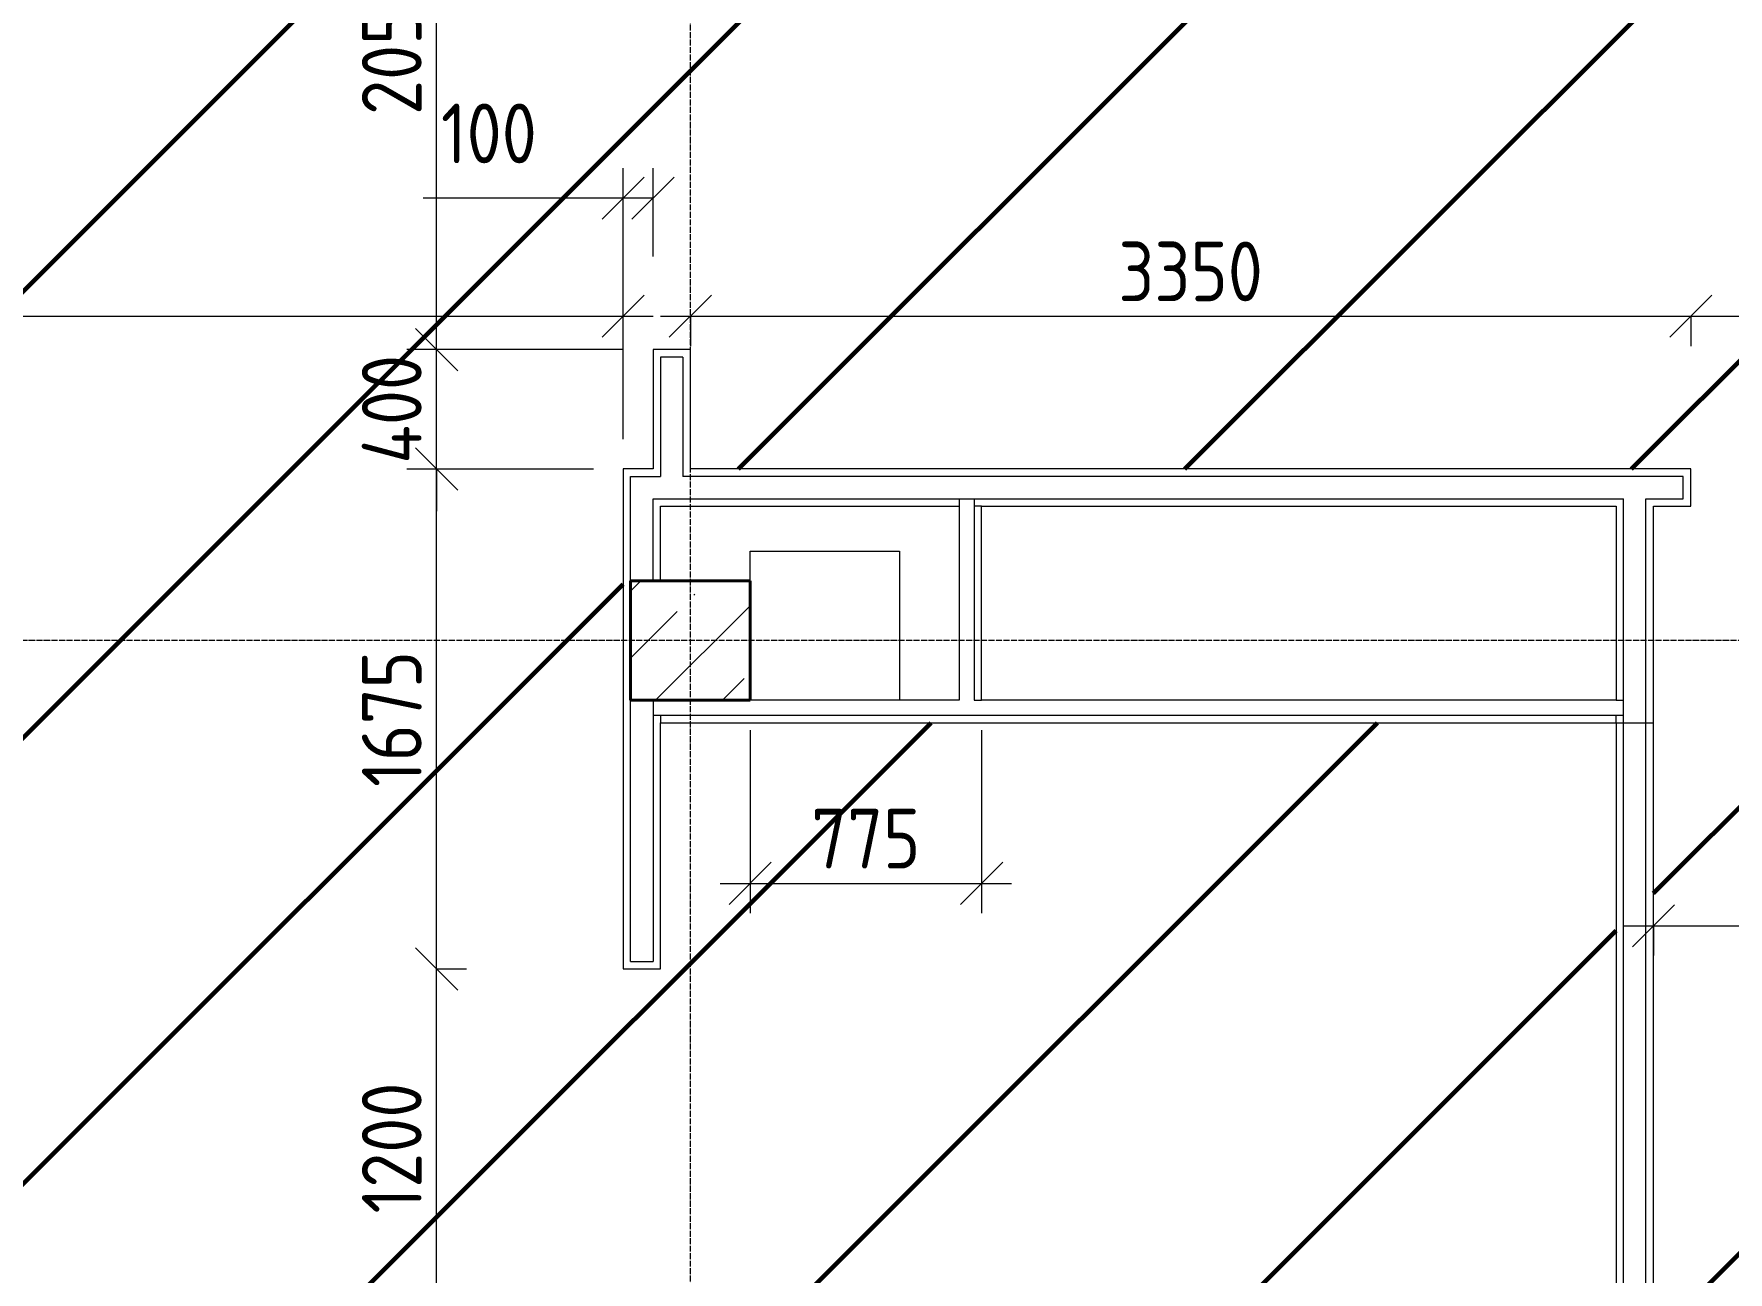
# Model space of a CAD drawing. Header units: millimetres. Extents: x -56773 to 323062, y -262288 to 76460.
# Drawn here: x 6611 to 12284, y -153709 to -149560 of the extents above; entities that cross this region are included whole.
import ezdxf

# ---------------------------------------------------------------- set-up
doc = ezdxf.new("R2010")
doc.units = ezdxf.units.MM
doc.linetypes.add('ADSK_Линия сетки', pattern=[25, 20, -2.5, 0, -2.5])
for name, color, linetype, lineweight in [('1.1)Стяжка керамзит  2 этаж', 5, 'Continuous', 60), ('Несущие колонны', 7, 'Continuous', 18), ('Оси', 7, 'Continuous', 9), ('Перекрытие', 7, 'Continuous', 18), ('Размеры', 7, 'Continuous', 9), ('Стены внутренние', 7, 'Continuous', 18), ('Стены штриховка', 7, 'Continuous', 9)]:
    doc.layers.add(name, color=color, linetype=linetype, lineweight=lineweight)
doc.styles.add('GOST Common_3', font='', dxfattribs={"width": 0.9, "height": 200})
doc.styles.get('GOST Common_3').set_extended_font_data('GOST Common')
doc.dimstyles.new('ADSK_Основной_2_0', dxfattribs={"dimscale": 304.8, "dimtxt": 201.142999, "dimasz": 0.463911, "dimexe": 0.328084, "dimexo": 0.328084, "dimgap": 0.164042, "dimtad": 1, "dimdec": 3, "dimrnd": 0.001, "dimdsep": 46, "dimtxsty": 'GOST Common_3', "dimblk1": 'OBLIQUE', "dimblk2": 'OBLIQUE', "dimsah": 1, "dimcen": 0.09, "dimdle": 0.328084, "dimazin": 2, "dimtfac": 1, "dimtdec": 4, "dimtix": 1, "dimtmove": 0, "dimatfit": 3, "dimfxl": 1, "dimtvp": 1, "dimtolj": 1, "dimtzin": 0, "dimlwd": 20, "dimlwe": 20, "dimarcsym": 2})
doc.dimstyles.new('ADSK_Основной_2_0_2', dxfattribs={"dimscale": 304.8, "dimtxt": 201.142999, "dimasz": 0.463911, "dimexe": 0.328084, "dimexo": 0.328084, "dimgap": 0.164042, "dimtad": 1, "dimdec": 3, "dimrnd": 0.001, "dimdsep": 46, "dimtxsty": 'GOST Common_3', "dimblk1": 'OBLIQUE', "dimblk2": 'OBLIQUE', "dimsah": 1, "dimcen": 0.09, "dimdle": 0.328084, "dimazin": 2, "dimtfac": 1, "dimtdec": 4, "dimtix": 1, "dimtmove": 0, "dimatfit": 3, "dimfxl": 1, "dimtvp": 1, "dimtolj": 1, "dimtzin": 0, "dimlwd": 20, "dimlwe": 20, "dimarcsym": 2})

# ---------------------------------------------------------------- blocks, each defined once
blk = doc.blocks.new('ADSK_КолоннаЖБ_Прямоугольная - 400x400 мм-1807143-Кладочный план 3-го этажа')
at = {"layer": 'Несущие колонны', "lineweight": 40}
for p, q in [((-200, 200), (200, 200)), ((-200, -200), (-200, 200)), ((200, 200), (200, -200)), ((200, -200), (-200, -200))]:
    blk.add_line(p, q, dxfattribs=at)
blk = doc.blocks.new('_Oblique')
at = {"color": 0, "linetype": 'ByBlock', "lineweight": -2}
blk.add_line((-0.5, -0.5), (0.5, 0.5), dxfattribs=at)
blk = doc.blocks.new('*D5545')
at = {"layer": 'Defpoints', "color": 0, "transparency": 16777216}
for p in [(7859.4, -152692.8), (7959.4, -152692.8), (7859.4, -153892.8)]:
    blk.add_point(p, dxfattribs=at)
at = {"layer": 'Размеры', "color": 0, "lineweight": 20, "transparency": 16777216}
for p, q in [((7959.4, -153992.8), (7959.4, -152592.8)), ((7959.4, -152692.8), (8059.4, -152692.8)), ((7959.4, -153892.8), (8059.4, -153892.8))]:
    blk.add_line(p, q, dxfattribs=at)
at = {"layer": 'Размеры', "color": 0, "lineweight": 20, "transparency": 16777216, "xscale": 141.4, "yscale": 141.4, "zscale": 141.4}
for p, rotation in [((7959.4, -152692.8), 90), ((7959.4, -153892.8), 270)]:
    blk.add_blockref('_Oblique', p, dxfattribs=dict(at, rotation=rotation))
at = {"layer": 'Размеры', "color": 0, "lineweight": 9, "transparency": 16777216, "insert": (7809.4, -153292.8), "char_height": 200, "width": 560.473, "attachment_point": 5, "rotation": 90, "style": 'GOST Common_3'}
blk.add_mtext('\\A1;1200', dxfattribs=at)
blk = doc.blocks.new('*D5546')
at = {"layer": 'Defpoints', "color": 0, "transparency": 16777216}
for p in [(7959.4, -151017.8), (8584.4, -151017.8), (7859.4, -152692.8)]:
    blk.add_point(p, dxfattribs=at)
at = {"layer": 'Размеры', "color": 0, "lineweight": 20, "transparency": 16777216}
for p, q in [((7959.4, -152792.8), (7959.4, -150917.8)), ((8484.4, -151017.8), (7859.4, -151017.8)), ((7959.4, -152692.8), (8059.4, -152692.8))]:
    blk.add_line(p, q, dxfattribs=at)
at = {"layer": 'Размеры', "color": 0, "lineweight": 20, "transparency": 16777216, "xscale": 141.4, "yscale": 141.4, "zscale": 141.4}
for p, rotation in [((7959.4, -151017.8), 90), ((7959.4, -152692.8), 270)]:
    blk.add_blockref('_Oblique', p, dxfattribs=dict(at, rotation=rotation))
at = {"layer": 'Размеры', "color": 0, "lineweight": 9, "transparency": 16777216, "insert": (7809.4, -151855.3), "char_height": 200, "width": 560.473, "attachment_point": 5, "rotation": 90, "style": 'GOST Common_3'}
blk.add_mtext('\\A1;1675', dxfattribs=at)
blk = doc.blocks.new('*D5547')
at = {"layer": 'Defpoints', "color": 0, "transparency": 16777216}
for p in [(7959.4, -150617.8), (8684.4, -150617.8), (8584.4, -151017.8)]:
    blk.add_point(p, dxfattribs=at)
at = {"layer": 'Размеры', "color": 0, "lineweight": 20, "transparency": 16777216}
for p, q in [((7959.4, -150617.8), (7959.4, -150476.4)), ((8584.4, -150617.8), (7859.4, -150617.8)), ((7959.4, -151017.8), (7959.4, -150617.8)), ((8484.4, -151017.8), (7859.4, -151017.8)), ((7959.4, -151017.8), (7959.4, -151159.2))]:
    blk.add_line(p, q, dxfattribs=at)
at = {"layer": 'Размеры', "color": 0, "lineweight": 20, "transparency": 16777216, "xscale": 141.4, "yscale": 141.4, "zscale": 141.4}
for p, rotation in [((7959.4, -150617.8), 270), ((7959.4, -151017.8), 90)]:
    blk.add_blockref('_Oblique', p, dxfattribs=dict(at, rotation=rotation))
at = {"layer": 'Размеры', "color": 0, "lineweight": 9, "transparency": 16777216, "insert": (7809.4, -150817.8), "char_height": 200, "width": 474.561, "attachment_point": 5, "rotation": 90, "style": 'GOST Common_3'}
blk.add_mtext('\\A1;400', dxfattribs=at)
blk = doc.blocks.new('*D5548')
at = {"layer": 'Defpoints', "color": 0, "transparency": 16777216}
for p in [(7959.4, -148567.8), (8684.4, -148567.8), (8684.4, -150617.8)]:
    blk.add_point(p, dxfattribs=at)
at = {"layer": 'Размеры', "color": 0, "lineweight": 20, "transparency": 16777216}
for p, q in [((7959.4, -150717.8), (7959.4, -148467.8)), ((8584.4, -148567.8), (7859.4, -148567.8)), ((8584.4, -150617.8), (7859.4, -150617.8))]:
    blk.add_line(p, q, dxfattribs=at)
at = {"layer": 'Размеры', "color": 0, "lineweight": 20, "transparency": 16777216, "xscale": 141.4, "yscale": 141.4, "zscale": 141.4}
for p, rotation in [((7959.4, -148567.8), 90), ((7959.4, -150617.8), 270)]:
    blk.add_blockref('_Oblique', p, dxfattribs=dict(at, rotation=rotation))
at = {"layer": 'Размеры', "color": 0, "lineweight": 9, "transparency": 16777216, "insert": (7809.4, -149592.8), "char_height": 200, "width": 605.475, "attachment_point": 5, "rotation": 90, "style": 'GOST Common_3'}
blk.add_mtext('\\A1;2050', dxfattribs=at)
blk = doc.blocks.new('*D5551')
at = {"layer": 'Defpoints', "color": 0, "transparency": 16777216}
for p in [(9009.4, -151792.8), (9784.4, -151792.8), (9784.4, -152406)]:
    blk.add_point(p, dxfattribs=at)
at = {"layer": 'Размеры', "color": 0, "lineweight": 20, "transparency": 16777216}
for p, q in [((9009.4, -151892.8), (9009.4, -152506)), ((9784.4, -151892.8), (9784.4, -152506)), ((8909.4, -152406), (9884.4, -152406))]:
    blk.add_line(p, q, dxfattribs=at)
at = {"layer": 'Размеры', "color": 0, "lineweight": 20, "transparency": 16777216, "xscale": 141.4, "yscale": 141.4, "zscale": 141.4, "rotation": 180}
blk.add_blockref('_Oblique', (9009.4, -152406), dxfattribs=at)
at = {"layer": 'Размеры', "color": 0, "lineweight": 20, "transparency": 16777216, "xscale": 141.4, "yscale": 141.4, "zscale": 141.4}
blk.add_blockref('_Oblique', (9784.4, -152406), dxfattribs=at)
at = {"layer": 'Размеры', "color": 0, "lineweight": 9, "transparency": 16777216, "insert": (9396.9, -152256), "char_height": 200, "width": 454.106, "attachment_point": 5, "style": 'GOST Common_3'}
blk.add_mtext('\\A1;775', dxfattribs=at)
blk = doc.blocks.new('*D5557')
at = {"layer": 'Defpoints', "color": 0, "transparency": 16777216}
for p in [(8584.4, -150505.9), (3034.4, -151017.8), (8584.4, -151017.8)]:
    blk.add_point(p, dxfattribs=at)
at = {"layer": 'Размеры', "color": 0, "lineweight": 20, "transparency": 16777216}
for p, q in [((3034.4, -150917.8), (3034.4, -150405.9)), ((8584.4, -150917.8), (8584.4, -150405.9)), ((2934.4, -150505.9), (8684.4, -150505.9))]:
    blk.add_line(p, q, dxfattribs=at)
at = {"layer": 'Размеры', "color": 0, "lineweight": 20, "transparency": 16777216, "xscale": 141.4, "yscale": 141.4, "zscale": 141.4, "rotation": 180}
blk.add_blockref('_Oblique', (3034.4, -150505.9), dxfattribs=at)
at = {"layer": 'Размеры', "color": 0, "lineweight": 20, "transparency": 16777216, "xscale": 141.4, "yscale": 141.4, "zscale": 141.4}
blk.add_blockref('_Oblique', (8584.4, -150505.9), dxfattribs=at)
at = {"layer": 'Размеры', "color": 0, "lineweight": 9, "transparency": 16777216, "insert": (5809.4, -150355.9), "char_height": 200, "width": 605.475, "attachment_point": 5, "style": 'GOST Common_3'}
blk.add_mtext('\\A1;5550', dxfattribs=at)
blk = doc.blocks.new('*D5558')
at = {"layer": 'Defpoints', "color": 0, "transparency": 16777216}
for p in [(8684.4, -150110.2), (8684.4, -150406), (8584.4, -151017.8)]:
    blk.add_point(p, dxfattribs=at)
at = {"layer": 'Размеры', "color": 0, "lineweight": 20, "transparency": 16777216}
for p, q in [((8584.4, -150917.8), (8584.4, -150010.2)), ((8684.4, -150306), (8684.4, -150010.2)), ((8584.4, -150110.2), (7914.4, -150110.2)), ((8684.4, -150110.2), (8484.4, -150110.2))]:
    blk.add_line(p, q, dxfattribs=at)
at = {"layer": 'Размеры', "color": 0, "lineweight": 20, "transparency": 16777216, "xscale": 141.4, "yscale": 141.4, "zscale": 141.4, "rotation": 180}
blk.add_blockref('_Oblique', (8584.4, -150110.2), dxfattribs=at)
at = {"layer": 'Размеры', "color": 0, "lineweight": 20, "transparency": 16777216, "xscale": 141.4, "yscale": 141.4, "zscale": 141.4}
blk.add_blockref('_Oblique', (8684.4, -150110.2), dxfattribs=at)
at = {"layer": 'Размеры', "color": 0, "lineweight": 9, "transparency": 16777216, "insert": (7974.1, -149793.5), "char_height": 200, "width": 409.104, "attachment_point": 1, "line_spacing_factor": 1.022761, "style": 'GOST Common_3'}
blk.add_mtext('\\A1;100', dxfattribs=at)
blk = doc.blocks.new('*D5559')
at = {"layer": 'Defpoints', "color": 0, "transparency": 16777216}
for p in [(8809.4, -150406), (12159.4, -150406), (12159.4, -150505.9)]:
    blk.add_point(p, dxfattribs=at)
at = {"layer": 'Размеры', "color": 0, "lineweight": 20, "transparency": 16777216}
for p, q in [((8709.4, -150505.9), (12259.4, -150505.9)), ((8809.4, -150506), (8809.4, -150605.9)), ((12159.4, -150506), (12159.4, -150605.9))]:
    blk.add_line(p, q, dxfattribs=at)
at = {"layer": 'Размеры', "color": 0, "lineweight": 20, "transparency": 16777216, "xscale": 141.4, "yscale": 141.4, "zscale": 141.4, "rotation": 180}
blk.add_blockref('_Oblique', (8809.4, -150505.9), dxfattribs=at)
at = {"layer": 'Размеры', "color": 0, "lineweight": 20, "transparency": 16777216, "xscale": 141.4, "yscale": 141.4, "zscale": 141.4}
blk.add_blockref('_Oblique', (12159.4, -150505.9), dxfattribs=at)
at = {"layer": 'Размеры', "color": 0, "lineweight": 9, "transparency": 16777216, "insert": (10484.4, -150355.9), "char_height": 200, "width": 605.475, "attachment_point": 5, "style": 'GOST Common_3'}
blk.add_mtext('\\A1;3350', dxfattribs=at)
blk = doc.blocks.new('*D5560')
at = {"layer": 'Defpoints', "color": 0, "transparency": 16777216}
for p in [(12159.4, -150406), (13359.4, -150406), (13359.4, -150505.9)]:
    blk.add_point(p, dxfattribs=at)
at = {"layer": 'Размеры', "color": 0, "lineweight": 20, "transparency": 16777216}
for p, q in [((12059.4, -150505.9), (13459.4, -150505.9)), ((12159.4, -150506), (12159.4, -150605.9)), ((13359.4, -150506), (13359.4, -150605.9))]:
    blk.add_line(p, q, dxfattribs=at)
at = {"layer": 'Размеры', "color": 0, "lineweight": 20, "transparency": 16777216, "xscale": 141.4, "yscale": 141.4, "zscale": 141.4, "rotation": 180}
blk.add_blockref('_Oblique', (12159.4, -150505.9), dxfattribs=at)
at = {"layer": 'Размеры', "color": 0, "lineweight": 20, "transparency": 16777216, "xscale": 141.4, "yscale": 141.4, "zscale": 141.4}
blk.add_blockref('_Oblique', (13359.4, -150505.9), dxfattribs=at)
at = {"layer": 'Размеры', "color": 0, "lineweight": 9, "transparency": 16777216, "insert": (12759.4, -150355.9), "char_height": 200, "width": 560.473, "attachment_point": 5, "style": 'GOST Common_3'}
blk.add_mtext('\\A1;1200', dxfattribs=at)
blk = doc.blocks.new('*D5645')
at = {"layer": 'Defpoints', "color": 0, "transparency": 16777216}
for p in [(13509.4, -151867.8), (12034.4, -152448.3), (13509.4, -152548.3)]:
    blk.add_point(p, dxfattribs=at)
at = {"layer": 'Размеры', "color": 0, "lineweight": 20, "transparency": 16777216}
for p, q in [((13509.4, -151967.8), (13509.4, -152648.3)), ((11934.4, -152548.3), (13609.4, -152548.3)), ((12034.4, -152548.3), (12034.4, -152648.3))]:
    blk.add_line(p, q, dxfattribs=at)
at = {"layer": 'Размеры', "color": 0, "lineweight": 20, "transparency": 16777216, "xscale": 141.4, "yscale": 141.4, "zscale": 141.4, "rotation": 180}
blk.add_blockref('_Oblique', (12034.4, -152548.3), dxfattribs=at)
at = {"layer": 'Размеры', "color": 0, "lineweight": 20, "transparency": 16777216, "xscale": 141.4, "yscale": 141.4, "zscale": 141.4}
blk.add_blockref('_Oblique', (13509.4, -152548.3), dxfattribs=at)
at = {"layer": 'Размеры', "color": 0, "lineweight": 9, "transparency": 16777216, "insert": (12771.9, -152398.3), "char_height": 200, "width": 580.928, "attachment_point": 5, "style": 'GOST Common_3'}
blk.add_mtext('\\A1;1475', dxfattribs=at)

msp = doc.modelspace()

# ---------------------------------------------------------------- hatches: boundary and pattern name
at = {"layer": '1.1)Стяжка керамзит  2 этаж', "transparency": 33554687}
h = msp.add_hatch(dxfattribs=at)
h.set_pattern_fill('ANSI31', color=5, scale=333)
h.paths.add_polyline_path([(14377.9359, -147720.3127), (13459.3615, -147720.3127), (13459.3615, -147767.7816), (12609.3615, -147767.7816), (12609.3615, -147992.7816), (11484.3615, -147992.7816), (11484.3615, -147792.7816), (12409.3615, -147792.7816), (12409.3615, -147720.3127), (9009.3615, -147720.3127), (9009.3615, -147792.7816), (9934.3615, -147792.7816), (9934.3615, -147992.7816), (8809.3615, -147992.7816), (8809.3615, -148567.7816), (8684.3615, -148567.7816), (8684.3615, -147767.7816), (7684.3615, -147767.7816), (7684.3615, -147720.3127), (6484.3615, -147720.3127), (6484.3615, -147767.7816), (5898.2923, -147767.7816), (5898.2923, -157542.7816), (8584.3615, -157542.7816), (8584.3615, -153892.7816), (8709.3615, -153892.7816), (8709.3615, -157392.7816), (9009.3615, -157392.7816), (9009.3615, -157542.7816), (11909.3615, -157542.7816), (11909.3615, -151867.7816), (8709.3615, -151867.7816), (8709.3615, -152692.7816), (8584.3615, -152692.7816), (8584.3615, -151017.7816), (8684.3615, -151017.7816), (8684.3615, -150617.7816), (8809.3615, -150617.7816), (8809.3615, -151017.7816), (12159.3615, -151017.7816), (12159.3615, -151142.7816), (12034.3615, -151142.7816), (12034.3615, -157542.7816), (15409.3615, -157542.7816), (15409.3615, -151867.7816), (13509.3615, -151867.7816), (13509.3615, -151142.7816), (13359.3615, -151142.7816), (13359.3615, -151017.7816), (14377.9359, -151017.7816)])
at = {"layer": 'Несущие колонны', "lineweight": 9}
h = msp.add_hatch(dxfattribs=at)
h.set_pattern_fill('FP_1', color=256, style=0, pattern_type=2)
h.set_pattern_definition([(45, (9.36, -150597.75), (-224.506, 224.506), []), (45, (233.87, -150597.75), (-224.506, 224.506), [396.875, -79.375, 3.353, -76.022])])
h.paths.add_polyline_path([(8609.3615, -151792.7816), (9009.3615, -151792.7816), (9009.3615, -151392.7816), (8609.3615, -151392.7816), (8609.3615, -151775.6879)])

# ---------------------------------------------------------------- linework, layer by layer
for p, q in [((8684.3615, -151392.7816), (8609.3615, -151392.7816)), ((8609.3615, -151392.7816), (8609.3615, -151792.7816)), ((8709.3615, -151392.7816), (8684.3615, -151392.7816)), ((9009.3615, -151392.7816), (8709.3615, -151392.7816)), ((9009.3615, -151792.7816), (9009.3615, -151392.7816)), ((8609.3615, -151792.7816), (8684.3615, -151792.7816)), ((8684.3615, -151792.7816), (8709.3615, -151792.7816)), ((8709.3615, -151792.7816), (9009.3615, -151792.7816))]:
    msp.add_line(p, q, dxfattribs=at)
at = {"layer": 'Оси', "linetype": 'ADSK_Линия сетки', "lineweight": 5}
for p, q in [((8809.3615, -161571.6329), (8809.3615, -140570.3055)), ((62587.9153, -151592.7816), (-25230.7352, -151592.7816))]:
    msp.add_line(p, q, dxfattribs=at)
at = {"layer": 'Перекрытие'}
for p, q in [((9009.3615, -151392.7816), (9009.3615, -151292.7816)), ((9009.3615, -151292.7816), (9509.3615, -151292.7816)), ((9509.3615, -151292.7816), (9509.3615, -151792.7816))]:
    msp.add_line(p, q, dxfattribs=at)
at = {"layer": 'Стены внутренние', "lineweight": 5}
for p, q in [((8684.3615, -150617.7816), (8684.3615, -151017.7816)), ((8809.3615, -150617.7816), (8684.3615, -150617.7816)), ((8809.3615, -151017.7816), (8809.3615, -150617.7816)), ((8584.3615, -151017.7816), (8584.3615, -152692.7816)), ((8684.3615, -151017.7816), (8584.3615, -151017.7816)), ((12159.3615, -151017.7816), (8809.3615, -151017.7816)), ((12159.3615, -151142.7816), (12159.3615, -151017.7816)), ((8709.3615, -151392.7816), (8709.3615, -151142.7816)), ((8709.3615, -151142.7816), (9709.3615, -151142.7816)), ((9709.3615, -151142.7816), (9709.3615, -151792.7816)), ((9784.3615, -151142.7816), (11909.3615, -151142.7816)), ((9784.3615, -151792.7816), (9784.3615, -151142.7816)), ((11909.3615, -151142.7816), (11909.3615, -151792.7816)), ((12034.3615, -157542.7816), (12034.3615, -151142.7816)), ((12034.3615, -151142.7816), (12159.3615, -151142.7816)), ((8609.3615, -151392.7816), (8709.3615, -151392.7816)), ((8609.3615, -151792.7816), (8609.3615, -151392.7816)), ((8684.3615, -151792.7816), (8609.3615, -151792.7816)), ((9709.3615, -151792.7816), (8709.3615, -151792.7816)), ((11909.3615, -151792.7816), (9784.3615, -151792.7816)), ((8709.3615, -152692.7816), (8709.3615, -151867.7816)), ((8709.3615, -151867.7816), (12034.3615, -151867.7816)), ((11909.3615, -151867.7816), (11909.3615, -157542.7816)), ((8584.3615, -152692.7816), (8709.3615, -152692.7816))]:
    msp.add_line(p, q, dxfattribs=at)
at = {"layer": 'Стены штриховка', "lineweight": 9}
for p, q in [((8709.3615, -150642.7816), (8709.3615, -151042.7816)), ((8784.3615, -150642.7816), (8709.3615, -150642.7816)), ((8784.3615, -150642.7816), (8784.3615, -151042.7816)), ((8609.3615, -151392.7816), (8609.3615, -151042.7816)), ((8609.3615, -151042.7816), (8709.3615, -151042.7816)), ((12134.3615, -151042.7816), (8784.3615, -151042.7816)), ((12134.3615, -151117.7816), (12134.3615, -151042.7816)), ((8684.3615, -151392.7816), (8684.3615, -151117.7816)), ((8684.3615, -151117.7816), (11934.3615, -151117.7816)), ((9709.3615, -151117.7816), (9709.3615, -151142.7816)), ((9759.3615, -151117.7816), (9759.3615, -151792.7816)), ((11934.3615, -157542.7816), (11934.3615, -151117.7816)), ((12009.3615, -157542.7816), (12009.3615, -151117.7816)), ((12009.3615, -151117.7816), (12134.3615, -151117.7816)), ((9784.3615, -151142.7816), (9759.3615, -151142.7816)), ((8609.3615, -152667.7816), (8609.3615, -151792.7816)), ((8684.3615, -151792.7816), (8684.3615, -152667.7816)), ((9759.3615, -151792.7816), (9784.3615, -151792.7816)), ((11909.3615, -151792.7816), (11934.3615, -151792.7816)), ((8684.3615, -151842.7816), (11934.3615, -151842.7816)), ((8709.3615, -151842.7816), (8709.3615, -151867.7816)), ((11909.3615, -151867.7816), (11909.3615, -151842.7816)), ((8609.3615, -152667.7816), (8684.3615, -152667.7816))]:
    msp.add_line(p, q, dxfattribs=at)

# ---------------------------------------------------------------- block references
at = {"layer": 'Несущие колонны', "lineweight": 40, "rotation": 89.9999999999999}
msp.add_blockref('ADSK_КолоннаЖБ_Прямоугольная - 400x400 мм-1807143-Кладочный план 3-го этажа', (8809.3615, -151592.7816), dxfattribs=at)

# ---------------------------------------------------------------- dimensions: what is measured, and where the dimension line sits
at = {"layer": 'Размеры', "lineweight": 9}
for base, p1, p2, override, picture, middle in [((7959.3953, -148567.7816), (8684.3615, -150617.7816), (8684.3615, -148567.7816), {"dimpost": '<>', "dimfxl": 2050}, '*D5548', (7809.3953, -149592.7816)), ((7959.3953, -150617.7816), (8584.3615, -151017.7816), (8684.3615, -150617.7816), {"dimpost": '<>', "dimfxl": 412.310563}, '*D5547', (7809.3953, -150817.7816)), ((7959.3953, -151017.7816), (7859.4104, -152692.7816), (8584.3615, -151017.7816), {"dimpost": '<>', "dimfxl": 1825.151802}, '*D5546', (7809.3953, -151855.2816)), ((7959.3953, -152692.7816), (7859.4104, -153892.7816), (7859.4104, -152692.7816), {"dimpost": '<>', "dimfxl": 1200}, '*D5545', (7809.3953, -153292.7816))]:
    dim = msp.add_linear_dim(base=base, p1=p1, p2=p2, angle=90, dimstyle='ADSK_Основной_2_0_2', override=override, dxfattribs=at)
    dim.commit()
    dim.dimension.update_dxf_attribs({"geometry": picture, "text_midpoint": middle})
dim = msp.add_linear_dim(base=(8684.3615, -150110.1927), p1=(8584.3615, -151017.7816), p2=(8684.3615, -150405.9522), dimstyle='ADSK_Основной_2_0', override={"dimpost": '<>', "dimfxl": 619.947821}, dxfattribs=at)
dim.commit()
dim.dimension.update_dxf_attribs({"geometry": '*D5558', "text_midpoint": (8178.6758, -150110.1927), "dimtype": 160})
for base, p1, p2, override, picture, middle in [((8584.3615, -150505.9371), (3034.3615, -151017.7816), (8584.3615, -151017.7816), {"dimpost": '<>', "dimfxl": 5550}, '*D5557', (5809.3615, -150355.9371)), ((12159.3615, -150505.9371), (8809.3615, -150405.9522), (12159.3615, -150405.9522), {"dimpost": '<>', "dimfxl": 3350}, '*D5559', (10484.3615, -150355.9371)), ((13359.3615, -150505.9371), (12159.3615, -150405.9522), (13359.3615, -150405.9522), {"dimpost": '<>', "dimfxl": 1200}, '*D5560', (12759.3615, -150355.9371)), ((9784.3615, -152406.0161), (9009.3615, -151792.7816), (9784.3615, -151792.7816), {"dimpost": '<>', "dimfxl": 775}, '*D5551', (9396.8615, -152256.0161)), ((13509.3615, -152548.2709), (12034.3615, -152448.286), (13509.3615, -151867.7816), {"dimpost": '<>', "dimfxl": 1585.121565}, '*D5645', (12771.8615, -152398.2709))]:
    dim = msp.add_linear_dim(base=base, p1=p1, p2=p2, dimstyle='ADSK_Основной_2_0_2', override=override, dxfattribs=at)
    dim.commit()
    dim.dimension.update_dxf_attribs({"geometry": picture, "text_midpoint": middle})

doc.saveas('drawing.dxf')
